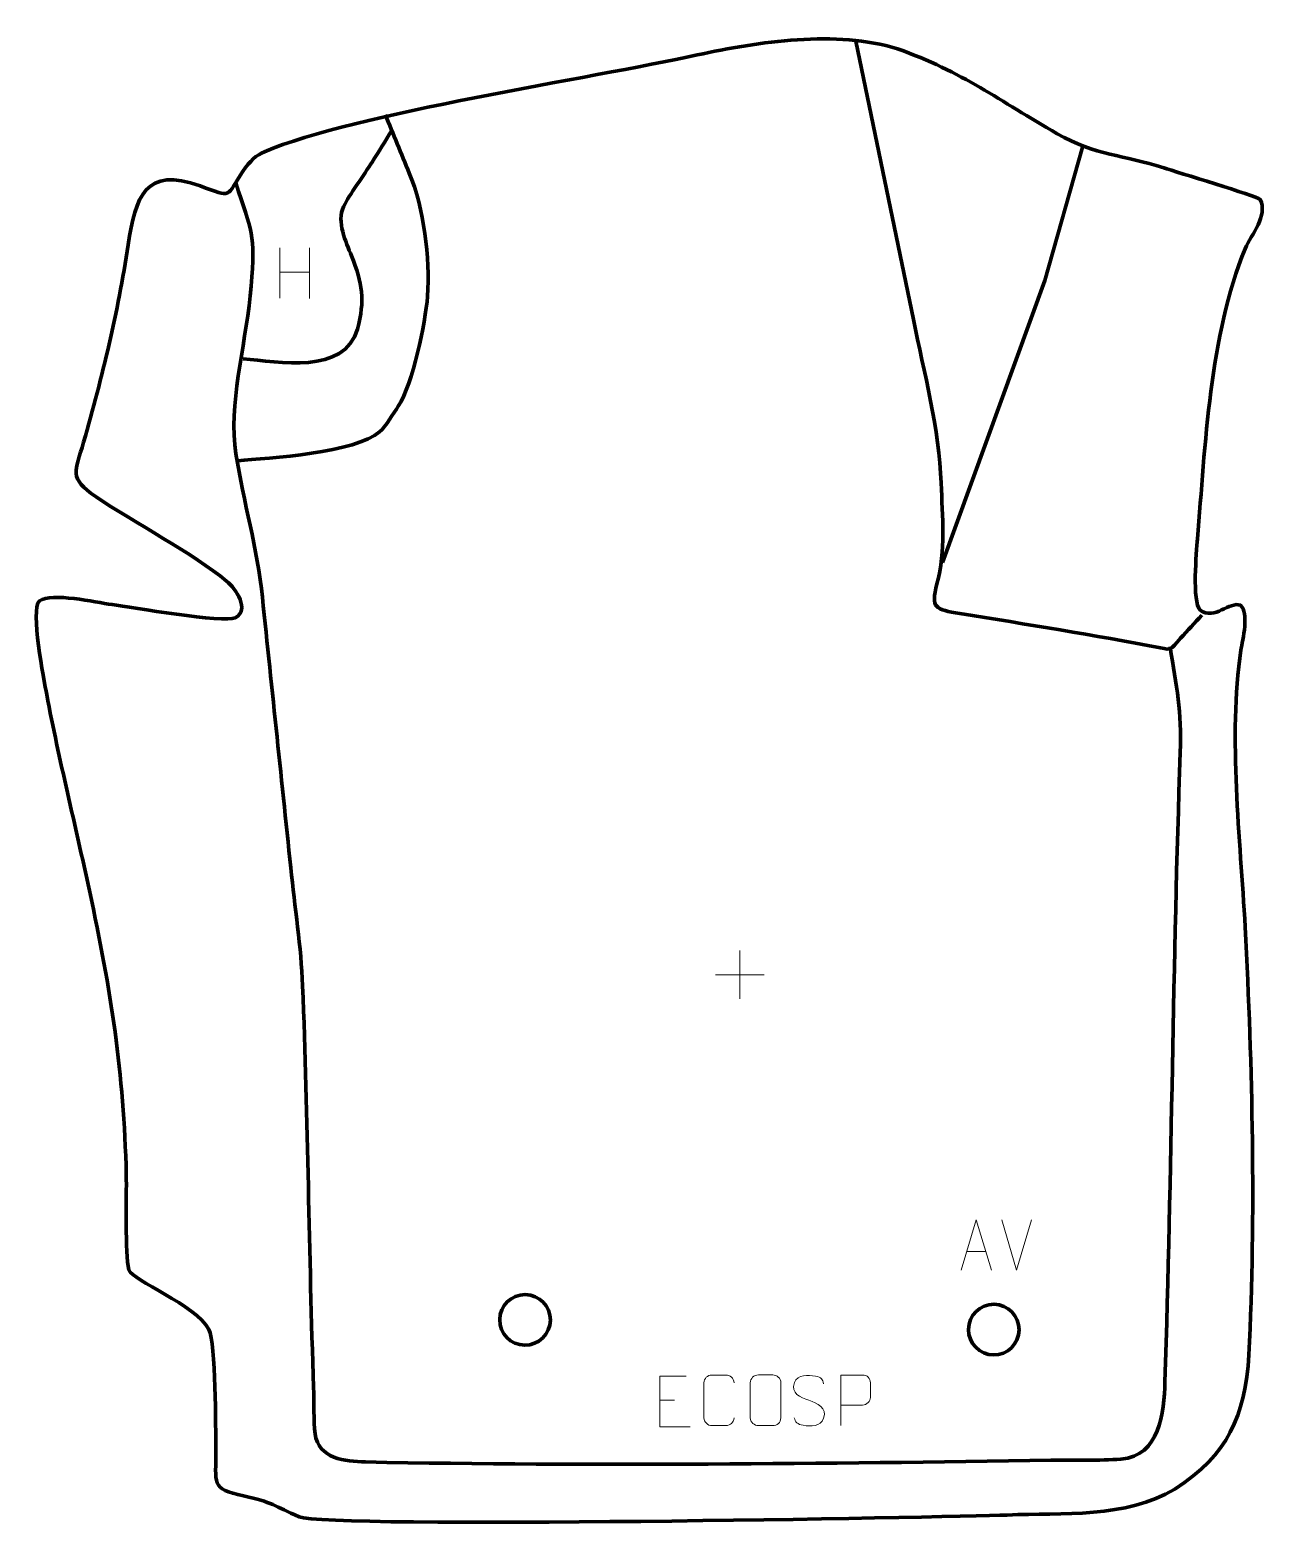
# Model space of a CAD drawing. Header units: millimetres. Extents: x -570 to 41, y 184 to 925.
import ezdxf

# ---------------------------------------------------------------- set-up
doc = ezdxf.new("R2010")
doc.units = ezdxf.units.MM
doc.header["$MEASUREMENT"] = 0
doc.layers.add('layer 2', color=7, linetype='Continuous')
doc.layers.add('layer 3', color=7, linetype='Continuous')

msp = doc.modelspace()

# ---------------------------------------------------------------- linework, layer by layer
at = {"layer": 'layer 2', "color": 142, "lineweight": 158}
for points, knots in [([(-162.1698, 918.9311), (-162.1698, 918.9311), (-133.7332, 781.4651), (-133.7332, 781.4651), (-133.7332, 781.4651), (-128.56, 755.6676), (-120.9462, 726.7784), (-120.0586, 700.7366), (-120.0586, 700.7366), (-119.4418, 683.736), (-117.6762, 667.4466), (-122.1301, 650.8271), (-122.1301, 650.8271), (-125.336, 638.8652), (-122.9164, 638.2335), (-110.8106, 636.2576), (-110.8106, 636.2576), (-77.8939, 630.8852), (-44.487, 625.6424), (-11.7951, 619.247), (-11.7951, 619.247), (-5.8269, 618.0794), (-7.1854, 618.2046), (-1.8289, 624.0105), (-1.8289, 624.0105), (1.6662, 627.7989), (5.1353, 631.616), (8.6277, 635.4089)], [0, 0, 0, 0, 0.125, 0.125, 0.125, 0.125, 0.25, 0.25, 0.25, 0.25, 0.375, 0.375, 0.375, 0.375, 0.5, 0.5, 0.5, 0.5, 0.625, 0.625, 0.625, 0.625, 0.75, 0.75, 0.75, 0.75, 1, 1, 1, 1]), ([(-467.4367, 711.7167), (-452.2947, 712.8837), (-408.7193, 715.7435), (-397.3259, 726.0188), (-397.3259, 726.0188), (-394.2081, 728.8307), (-390.4771, 735.1301), (-388.1337, 738.7228), (-388.1337, 738.7228), (-380.8136, 749.874), (-374.8044, 779.5207), (-373.6641, 792.9079), (-373.6641, 792.9079), (-372.5401, 812.181), (-375.3164, 836.1972), (-382.7447, 853.8468), (-382.7447, 853.8468), (-386.7166, 863.4418), (-390.6432, 873.0613), (-394.5887, 882.6678)], [0, 0, 0, 0, 0.16666667, 0.16666667, 0.16666667, 0.16666667, 0.33333333, 0.33333333, 0.33333333, 0.33333333, 0.5, 0.5, 0.5, 0.5, 0.66666667, 0.66666667, 0.66666667, 0.66666667, 1, 1, 1, 1]), ([(-464.7892, 762.1308), (-447.3571, 760.4166), (-414.6772, 754.1179), (-408.2732, 776.7722), (-408.2732, 776.7722), (-404.4704, 791.0844), (-405.9323, 799.4833), (-411.2555, 812.8868), (-411.2555, 812.8868), (-414.0088, 819.8191), (-418.6974, 829.914), (-415.1765, 837.1844), (-415.1765, 837.1844), (-412.3238, 843.0746), (-405.0112, 852.9192), (-401.0641, 859.2072), (-401.0641, 859.2072), (-397.811, 864.3895), (-394.5773, 869.5848), (-391.3506, 874.7836)], [0, 0, 0, 0, 0.16666667, 0.16666667, 0.16666667, 0.16666667, 0.33333333, 0.33333333, 0.33333333, 0.33333333, 0.5, 0.5, 0.5, 0.5, 0.66666667, 0.66666667, 0.66666667, 0.66666667, 1, 1, 1, 1]), ([(-50.2349, 866.6908), (-50.2349, 866.6908), (-68.908, 800.8093), (-68.908, 800.8093), (-68.908, 800.8093), (-68.908, 800.8093), (-119.3825, 661.4514), (-119.3825, 661.4514)], [0, 0, 0, 0, 0.33333333, 0.33333333, 0.33333333, 0.33333333, 1, 1, 1, 1]), ([(-6.983, 619.8749), (-3.815, 599.9773), (-1.2139, 588.1473), (-1.957, 567.5184), (-1.957, 567.5184), (-5.6864, 464.0044), (-6.1244, 360.2045), (-9.5165, 256.5898), (-9.5165, 256.5898), (-10.0784, 241.4177), (-12.1513, 220.0157), (-31.2545, 218.4871), (-31.2545, 218.4871), (-41.8099, 217.6424), (-54.947, 218.046), (-65.8345, 217.8902), (-65.8345, 217.8902), (-177.538, 216.2919), (-292.6247, 214.8172), (-404.3279, 217.093), (-404.3279, 217.093), (-414.4811, 217.2998), (-427.5926, 218.6402), (-429.2164, 231.0053), (-429.2164, 231.0053), (-430.0025, 236.9923), (-429.6961, 247.2653), (-429.9372, 253.8741), (-429.9372, 253.8741), (-432.3087, 319.9998), (-432.6845, 386.3284), (-435.3711, 452.3753), (-435.3711, 452.3753), (-436.1336, 471.1216), (-439.2355, 491.6774), (-441.2134, 510.5698), (-441.2134, 510.5698), (-446.0373, 556.5747), (-450.8639, 602.5733), (-455.6752, 648.5798), (-455.6752, 648.5798), (-458.6746, 672.7484), (-465.7467, 695.8121), (-468.9201, 719.5703), (-468.9201, 719.5703), (-471.0289, 744.7252), (-462.8384, 772.3739), (-460.7405, 797.9137), (-460.7405, 797.9137), (-458.5912, 824.0815), (-460.5683, 824.7463), (-468.3611, 849.0517)], [0, 0, 0, 0, 0.07142857, 0.07142857, 0.07142857, 0.07142857, 0.14285714, 0.14285714, 0.14285714, 0.14285714, 0.21428571, 0.21428571, 0.21428571, 0.21428571, 0.28571429, 0.28571429, 0.28571429, 0.28571429, 0.35714286, 0.35714286, 0.35714286, 0.35714286, 0.42857143, 0.42857143, 0.42857143, 0.42857143, 0.5, 0.5, 0.5, 0.5, 0.57142857, 0.57142857, 0.57142857, 0.57142857, 0.64285714, 0.64285714, 0.64285714, 0.64285714, 0.71428571, 0.71428571, 0.71428571, 0.71428571, 0.78571429, 0.78571429, 0.78571429, 0.78571429, 0.85714286, 0.85714286, 0.85714286, 0.85714286, 1, 1, 1, 1])]:
    msp.add_open_spline(points, degree=3, knots=knots, dxfattribs=at)
at = {"layer": 'layer 2', "color": 250, "lineweight": 9}
for points in [[(-446.6336, 816.8195), (-446.6336, 816.8195), (-446.6336, 792.042), (-446.6336, 792.042)], [(-431.9903, 816.8195), (-431.9903, 816.8195), (-431.9903, 791.866), (-431.9903, 791.866)], [(-446.6336, 804.9372), (-446.6336, 804.9372), (-431.9903, 804.9376), (-431.9903, 804.9376)], [(-219.4447, 469.7926), (-219.4447, 469.7926), (-219.4447, 445.8147), (-219.4447, 445.8147)], [(-231.4336, 457.8036), (-231.4336, 457.8036), (-207.4557, 457.8036), (-207.4557, 457.8036)], [(-82.8338, 311.7716), (-82.8338, 311.7716), (-90.1556, 336.7252), (-90.1556, 336.7252)], [(-75.5119, 336.7252), (-75.5119, 336.7252), (-82.8337, 311.7716), (-82.8337, 311.7716)], [(-107.4707, 321.0283), (-107.4707, 321.0283), (-97.975, 321.0283), (-97.975, 321.0283)], [(-258.9127, 247.5479), (-258.9127, 247.5479), (-251.7446, 247.5479), (-251.7446, 247.5479)]]:
    msp.add_open_spline(points, degree=3, dxfattribs=at)
for points, knots in [([(-110.1933, 311.7789), (-110.1933, 311.7789), (-102.8223, 336.7324), (-102.8223, 336.7324), (-102.8223, 336.7324), (-102.8223, 336.7324), (-95.2524, 311.7789), (-95.2524, 311.7789)], [0, 0, 0, 0, 0.33333333, 0.33333333, 0.33333333, 0.33333333, 1, 1, 1, 1]), ([(-246.0388, 259.4276), (-246.0388, 259.4276), (-258.9127, 259.4276), (-258.9127, 259.4276), (-258.9127, 259.4276), (-258.9127, 259.4276), (-258.9127, 234.474), (-258.9127, 234.474), (-258.9127, 234.474), (-258.9127, 234.474), (-244.0469, 234.474), (-244.0469, 234.474)], [0, 0, 0, 0, 0.25, 0.25, 0.25, 0.25, 0.5, 0.5, 0.5, 0.5, 1, 1, 1, 1]), ([(-222.3216, 238.8889), (-222.4614, 236.5655), (-224.1386, 235.0859), (-226.2863, 235.0751), (-226.2863, 235.0751), (-228.6182, 235.0755), (-230.9501, 235.0755), (-233.2816, 235.0751), (-233.2816, 235.0751), (-235.2066, 234.9697), (-237.1787, 236.8542), (-237.1675, 238.8715), (-237.1675, 238.8715), (-237.1671, 244.6416), (-237.1671, 250.4113), (-237.1675, 256.1806), (-237.1675, 256.1806), (-237.1633, 258.3187), (-235.4166, 260.0379), (-233.2642, 260.0244), (-233.2642, 260.0244), (-230.9385, 260.0244), (-228.6124, 260.0244), (-226.2863, 260.0244), (-226.2863, 260.0244), (-224.3397, 260.0599), (-222.3483, 258.5684), (-222.3216, 256.1308)], [0, 0, 0, 0, 0.125, 0.125, 0.125, 0.125, 0.25, 0.25, 0.25, 0.25, 0.375, 0.375, 0.375, 0.375, 0.5, 0.5, 0.5, 0.5, 0.625, 0.625, 0.625, 0.625, 0.75, 0.75, 0.75, 0.75, 1, 1, 1, 1]), ([(-210.3253, 260.0472), (-207.9592, 260.0472), (-205.5927, 260.0472), (-203.2262, 260.0472), (-203.2262, 260.0472), (-201.2457, 260.0828), (-199.2197, 258.5885), (-199.1926, 256.1464), (-199.1926, 256.1464), (-199.193, 250.389), (-199.193, 244.6312), (-199.1926, 238.873), (-199.1926, 238.873), (-199.3347, 236.5454), (-201.0411, 235.0631), (-203.2262, 235.0523), (-203.2262, 235.0523), (-205.5986, 235.0527), (-207.971, 235.0527), (-210.343, 235.0523), (-210.343, 235.0523), (-212.3015, 234.9467), (-214.3079, 236.8346), (-214.2965, 238.8556), (-214.2965, 238.8556), (-214.2961, 244.6362), (-214.2961, 250.4165), (-214.2965, 256.1963), (-214.2965, 256.1963), (-214.2922, 258.3383), (-212.5151, 260.0608), (-210.3253, 260.0472)], [0, 0, 0, 0, 0.11111111, 0.11111111, 0.11111111, 0.11111111, 0.22222222, 0.22222222, 0.22222222, 0.22222222, 0.33333333, 0.33333333, 0.33333333, 0.33333333, 0.44444444, 0.44444444, 0.44444444, 0.44444444, 0.55555556, 0.55555556, 0.55555556, 0.55555556, 0.66666667, 0.66666667, 0.66666667, 0.66666667, 0.77777778, 0.77777778, 0.77777778, 0.77777778, 1, 1, 1, 1]), ([(-185.3286, 247.548), (-189.5769, 249.0184), (-194.485, 250.8142), (-192.4799, 256.3345), (-192.4799, 256.3345), (-190.9764, 260.4744), (-185.7628, 260.0859), (-182.1592, 259.4848), (-182.1592, 259.4848), (-179.2986, 259.0076), (-178.4339, 257.7944), (-178.1233, 255.7103)], [0, 0, 0, 0, 0.25, 0.25, 0.25, 0.25, 0.5, 0.5, 0.5, 0.5, 1, 1, 1, 1]), ([(-169.6607, 235.0711), (-169.6607, 235.0711), (-169.6607, 260.0247), (-169.6607, 260.0247), (-169.6607, 260.0247), (-166.0657, 260.0247), (-162.4704, 260.0247), (-158.875, 260.0247), (-158.875, 260.0247), (-156.5498, 259.9868), (-154.9924, 258.4967), (-154.9966, 256.1306), (-154.9966, 256.1306), (-154.997, 254.0949), (-154.997, 251.0356), (-154.9966, 248.9996), (-154.9966, 248.9996), (-155.0031, 247.1242), (-156.8153, 245.1823), (-158.8249, 245.1632), (-158.8249, 245.1632), (-158.8249, 245.1632), (-169.6607, 245.1632), (-169.6607, 245.1632)], [0, 0, 0, 0, 0.14285714, 0.14285714, 0.14285714, 0.14285714, 0.28571429, 0.28571429, 0.28571429, 0.28571429, 0.42857143, 0.42857143, 0.42857143, 0.42857143, 0.57142857, 0.57142857, 0.57142857, 0.57142857, 0.71428571, 0.71428571, 0.71428571, 0.71428571, 1, 1, 1, 1]), ([(-185.3286, 247.5479), (-181.31, 245.9012), (-176.2805, 244.0129), (-178.1145, 238.6526), (-178.1145, 238.6526), (-179.5743, 234.3862), (-184.4851, 234.6429), (-188.2112, 235.1976), (-188.2112, 235.1976), (-190.9612, 235.6074), (-192.1821, 236.8209), (-192.5601, 238.9331)], [0, 0, 0, 0, 0.25, 0.25, 0.25, 0.25, 0.5, 0.5, 0.5, 0.5, 1, 1, 1, 1])]:
    msp.add_open_spline(points, degree=3, knots=knots, dxfattribs=at)
at = {"layer": 'layer 2', "color": 142, "lineweight": 200}
for points in [[(-325.6711, 274.775), (-332.5742, 274.8476), (-338.1116, 280.5026), (-338.039, 287.4057), (-338.039, 287.4057), (-337.9665, 294.3088), (-332.3115, 299.8462), (-325.4084, 299.7737), (-325.4084, 299.7737), (-318.5052, 299.7011), (-312.9679, 294.0461), (-313.0404, 287.143), (-313.0404, 287.143), (-313.1129, 280.2399), (-318.7679, 274.7025), (-325.6711, 274.775)], [(-94.1981, 269.9616), (-101.1012, 270.0341), (-106.6386, 275.6891), (-106.566, 282.5922), (-106.566, 282.5922), (-106.4935, 289.4954), (-100.8385, 295.0327), (-93.9354, 294.9602), (-93.9354, 294.9602), (-87.0322, 294.8876), (-81.4949, 289.2327), (-81.5674, 282.3295), (-81.5674, 282.3295), (-81.6399, 275.4264), (-87.2949, 269.889), (-94.1981, 269.9616)]]:
    msp.add_open_spline(points, degree=3, knots=[0, 0, 0, 0, 0.2, 0.2, 0.2, 0.2, 0.4, 0.4, 0.4, 0.4, 0.6, 0.6, 0.6, 0.6, 1, 1, 1, 1], dxfattribs=at)
at = {"layer": 'layer 3', "color": 242, "lineweight": 158}
msp.add_open_spline([(-240.4922, 912.1669), (-210.3342, 918.8103), (-171.5988, 924.5147), (-141.6524, 915.2521), (-141.6524, 915.2521), (-109.6394, 903.9352), (-91.1905, 889.4902), (-62.79, 873.2744), (-62.79, 873.2744), (-43.6243, 862.3314), (-30.1032, 862.9184), (-10.1553, 856.3888), (-10.1553, 856.3888), (-3.8032, 854.3482), (35.4007, 842.5598), (37.5075, 840.832), (37.5075, 840.832), (41.3576, 832.6236), (33.2635, 823.7198), (30.0722, 816.471), (30.0722, 816.471), (12.4533, 773.3942), (10.3874, 719.3137), (6.5384, 673.0859), (6.5384, 673.0859), (6.0395, 666.5939), (3.726, 642.1274), (7.8918, 637.9304), (7.8918, 637.9304), (14.8871, 632.7354), (22.4981, 642.4511), (27.7024, 640.3104), (27.7024, 640.3104), (32.1875, 636.9926), (28.8494, 623.0827), (27.9881, 618.1728), (27.9881, 618.1728), (21.6417, 574.8604), (27.6747, 525.2728), (30.0712, 481.344), (30.0712, 481.344), (33.7089, 411.7944), (35.3465, 339.5437), (31.9714, 269.9949), (31.9714, 269.9949), (29.82, 239.5168), (21.7086, 220.7739), (-4.5939, 203.6246), (-4.5939, 203.6246), (-29.0956, 189.1403), (-59.8369, 191.9887), (-87.4718, 190.8788), (-87.4718, 190.8788), (-117.8928, 189.728), (-422.7666, 183.9549), (-437.0626, 190.051), (-437.0626, 190.051), (-449.2723, 195.2574), (-450.3978, 197.2841), (-464.4955, 200.3078), (-464.4955, 200.3078), (-481.2502, 203.7853), (-477.9386, 206.5162), (-478.2208, 223.0798), (-478.2208, 223.0798), (-478.3903, 233.6115), (-478.1285, 275.6615), (-481.6673, 282.4754), (-481.6673, 282.4754), (-488.1673, 294.9911), (-519.4532, 306.4951), (-521.18, 312.0336), (-521.18, 312.0336), (-523.147, 319.9314), (-522.2716, 348.2481), (-522.45, 358.8258), (-522.45, 358.8258), (-523.6602, 409.9413), (-530.0303, 449.6282), (-540.6598, 499.384), (-540.6598, 499.384), (-547.5791, 531.5646), (-555.6039, 563.869), (-561.7434, 596.1583), (-561.7434, 596.1583), (-563.0037, 603.4978), (-570.0011, 638.0813), (-565.3415, 642.4461), (-565.3415, 642.4461), (-559.2085, 646.7546), (-537.8426, 641.8001), (-529.4827, 640.6837), (-529.4827, 640.6837), (-520.0191, 639.3166), (-474.1702, 631.2975), (-468.6331, 634.139), (-468.6331, 634.139), (-461.1871, 637.9599), (-468.4166, 648.5094), (-472.899, 652.2218), (-472.899, 652.2218), (-489.1455, 665.6775), (-518.6522, 681.2985), (-537.3607, 693.8245), (-537.3607, 693.8245), (-551.1866, 703.4302), (-547.7109, 706.2476), (-543.545, 720.8544), (-543.545, 720.8544), (-534.139, 753.9398), (-526.6464, 784.3313), (-521.5409, 818.4339), (-521.5409, 818.4339), (-517.8985, 842.0427), (-513.1778, 857.3842), (-485.9577, 847.4699), (-485.9577, 847.4699), (-469.6293, 841.5227), (-473.4476, 841.7775), (-464.735, 854.8873), (-464.735, 854.8873), (-461.4614, 859.8131), (-458.1495, 862.6982), (-454.2503, 864.3526), (-454.2503, 864.3526), (-409.6742, 883.2652), (-293.3397, 900.5253), (-240.4922, 912.1669)], degree=3, knots=[0, 0, 0, 0, 0.03030303, 0.03030303, 0.03030303, 0.03030303, 0.06060606, 0.06060606, 0.06060606, 0.06060606, 0.09090909, 0.09090909, 0.09090909, 0.09090909, 0.12121212, 0.12121212, 0.12121212, 0.12121212, 0.15151515, 0.15151515, 0.15151515, 0.15151515, 0.18181818, 0.18181818, 0.18181818, 0.18181818, 0.21212121, 0.21212121, 0.21212121, 0.21212121, 0.24242424, 0.24242424, 0.24242424, 0.24242424, 0.27272727, 0.27272727, 0.27272727, 0.27272727, 0.3030303, 0.3030303, 0.3030303, 0.3030303, 0.33333333, 0.33333333, 0.33333333, 0.33333333, 0.36363636, 0.36363636, 0.36363636, 0.36363636, 0.39393939, 0.39393939, 0.39393939, 0.39393939, 0.42424242, 0.42424242, 0.42424242, 0.42424242, 0.45454545, 0.45454545, 0.45454545, 0.45454545, 0.48484848, 0.48484848, 0.48484848, 0.48484848, 0.51515152, 0.51515152, 0.51515152, 0.51515152, 0.54545455, 0.54545455, 0.54545455, 0.54545455, 0.57575758, 0.57575758, 0.57575758, 0.57575758, 0.60606061, 0.60606061, 0.60606061, 0.60606061, 0.63636364, 0.63636364, 0.63636364, 0.63636364, 0.66666667, 0.66666667, 0.66666667, 0.66666667, 0.6969697, 0.6969697, 0.6969697, 0.6969697, 0.72727273, 0.72727273, 0.72727273, 0.72727273, 0.75757576, 0.75757576, 0.75757576, 0.75757576, 0.78787879, 0.78787879, 0.78787879, 0.78787879, 0.81818182, 0.81818182, 0.81818182, 0.81818182, 0.84848485, 0.84848485, 0.84848485, 0.84848485, 0.87878788, 0.87878788, 0.87878788, 0.87878788, 0.90909091, 0.90909091, 0.90909091, 0.90909091, 0.93939394, 0.93939394, 0.93939394, 0.93939394, 1, 1, 1, 1], dxfattribs=at)

doc.saveas('drawing.dxf')
